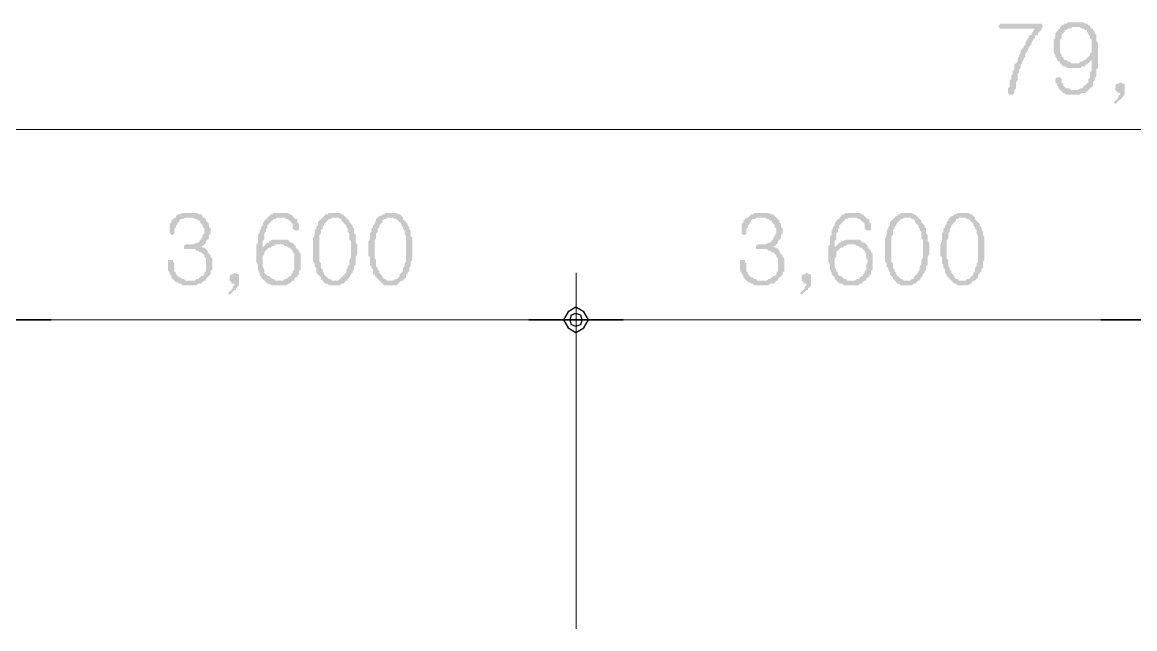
# Model space of a CAD drawing. Header units: millimetres. Extents: x -750 to 99069, y 12094 to 66109.
# Drawn here: x 43783 to 50782, y 41469 to 45285 of the extents above; entities that cross this region are included whole.
import ezdxf

# ---------------------------------------------------------------- set-up
doc = ezdxf.new("R2010")
doc.units = ezdxf.units.MM
doc.layers.add('PDF_솔리드 채우기', color=7, linetype='Continuous')
doc.layers.add('PDF_형상', color=7, linetype='Continuous')

msp = doc.modelspace()

# ---------------------------------------------------------------- hatches: boundary and pattern name
at = {"layer": 'PDF_솔리드 채우기', "transparency": 33554559}
for points in [[(50411.7, 45285.5), (50401.8, 45285.5), (50391.9, 45285.5), (50381.9, 45285.5), (50362.1, 45285.5), (50352.2, 45275.5), (50342.3, 45275.5), (50332.4, 45265.6), (50322.5, 45265.6), (50312.5, 45255.7), (50312.5, 45245.8), (50302.6, 45245.8), (50302.6, 45235.9), (50292.7, 45226), (50282.8, 45216.1), (50282.8, 45206.1), (50282.8, 45186.3), (50272.9, 45176.4), (50272.9, 45166.5), (50272.9, 45156.6), (50272.9, 45136.8), (50272.9, 45136.8), (50272.9, 45116.9), (50272.9, 45107), (50272.9, 45097.1), (50282.8, 45077.3), (50282.8, 45067.4), (50292.7, 45057.4), (50292.7, 45047.5), (50302.6, 45037.6), (50312.5, 45037.6), (50312.5, 45027.7), (50312.5, 45027.7), (50322.5, 45017.8), (50332.4, 45007.9), (50342.3, 45007.9), (50362.1, 44998), (50372, 44998), (50381.9, 44998), (50391.9, 44998), (50401.8, 44998), (50411.7, 44998), (50421.6, 44998), (50441.4, 44998), (50451.3, 45007.9), (50461.3, 45007.9), (50471.2, 45007.9), (50471.2, 45017.8), (50481.1, 45017.8), (50491, 45027.7), (50411.7, 45027.7), (50391.9, 45027.7), (50381.9, 45027.7), (50372, 45037.6), (50362.1, 45037.6), (50352.2, 45047.5), (50342.3, 45047.5), (50332.4, 45057.4), (50332.4, 45067.4), (50322.5, 45067.4), (50322.5, 45077.3), (50312.5, 45097.1), (50312.5, 45107), (50312.5, 45116.9), (50312.5, 45126.8), (50312.5, 45136.8), (50312.5, 45146.7), (50312.5, 45166.5), (50312.5, 45176.4), (50322.5, 45186.3), (50322.5, 45196.2), (50322.5, 45206.1), (50332.4, 45216.1), (50342.3, 45226), (50342.3, 45235.9), (50352.2, 45235.9), (50362.1, 45245.8), (50372, 45245.8), (50391.9, 45255.7), (50401.8, 45255.7), (50411.7, 45255.7), (50500.9, 45255.7), (50500.9, 45265.6), (50491, 45265.6), (50481.1, 45275.5), (50471.2, 45275.5), (50461.3, 45285.5), (50441.4, 45285.5), (50431.5, 45285.5), (50421.6, 45285.5)], [(50183.7, 45275.5), (49945.7, 45275.5), (49935.8, 45275.5), (49925.9, 45265.6), (49925.9, 45265.6), (49925.9, 45255.7), (49935.8, 45245.8), (49945.7, 45245.8), (50153.9, 45245.8), (50144, 45235.9), (50144, 45226), (50134.1, 45216.1), (50134.1, 45206.1), (50124.2, 45206.1), (50114.3, 45196.2), (50114.3, 45186.3), (50104.4, 45176.4), (50094.4, 45156.6), (50094.4, 45146.7), (50084.5, 45136.8), (50084.5, 45126.8), (50074.6, 45116.9), (50064.7, 45107), (50064.7, 45097.1), (50054.8, 45077.3), (50054.8, 45067.4), (50044.9, 45057.4), (50044.9, 45047.5), (50044.9, 45037.6), (50035, 45027.7), (50025, 45017.8), (50025, 44998), (50025, 44988), (50015.1, 44978.1), (50015.1, 44958.3), (50005.2, 44948.4), (50005.2, 44938.5), (50005.2, 44928.6), (49995.3, 44918.6), (49995.3, 44908.7), (49995.3, 44888.9), (49995.3, 44879), (49985.4, 44869.1), (49985.4, 44859.2), (49985.4, 44849.2), (49985.4, 44839.3), (49985.4, 44839.3), (49995.3, 44829.4), (50005.2, 44829.4), (50015.1, 44829.4), (50015.1, 44829.4), (50025, 44839.3), (50025, 44849.2), (50025, 44859.2), (50035, 44869.1), (50035, 44888.9), (50035, 44898.8), (50035, 44908.7), (50044.9, 44918.6), (50044.9, 44928.6), (50044.9, 44948.4), (50044.9, 44958.3), (50054.8, 44968.2), (50054.8, 44978.1), (50054.8, 44988), (50064.7, 44998), (50064.7, 45017.8), (50074.6, 45027.7), (50074.6, 45037.6), (50084.5, 45047.5), (50084.5, 45057.4), (50094.4, 45067.4), (50094.4, 45087.2), (50104.4, 45097.1), (50104.4, 45097.1), (50114.3, 45116.9), (50114.3, 45126.8), (50124.2, 45136.8), (50134.1, 45146.7), (50134.1, 45156.6), (50144, 45176.4), (50153.9, 45186.3), (50153.9, 45196.2), (50163.8, 45206.1), (50173.8, 45206.1), (50173.8, 45216.1), (50183.7, 45226), (50193.6, 45235.9), (50193.6, 45235.9), (50203.5, 45255.7), (50203.5, 45265.6), (50203.5, 45265.6), (50193.6, 45275.5)], [(50500.9, 45255.7), (50411.7, 45255.7), (50421.6, 45255.7), (50431.5, 45255.7), (50451.3, 45245.8), (50461.3, 45245.8), (50471.2, 45235.9), (50481.1, 45235.9), (50481.1, 45226), (50491, 45216.1), (50491, 45206.1), (50500.9, 45196.2), (50500.9, 45186.3), (50510.8, 45176.4), (50510.8, 45166.5), (50510.8, 45156.6), (50510.8, 45136.8), (50510.8, 45136.8), (50510.8, 45126.8), (50510.8, 45107), (50510.8, 45097.1), (50500.9, 45087.2), (50500.9, 45077.3), (50491, 45067.4), (50481.1, 45057.4), (50471.2, 45047.5), (50510.8, 45047.5), (50510.8, 45037.6), (50510.8, 45017.8), (50510.8, 45007.9), (50510.8, 44988), (50510.8, 44978.1), (50500.9, 44968.2), (50500.9, 44958.3), (50500.9, 44948.4), (50500.9, 44938.5), (50491, 44928.6), (50491, 44918.6), (50491, 44908.7), (50481.1, 44898.8), (50471.2, 44888.9), (50461.3, 44888.9), (50461.3, 44879), (50451.3, 44869.1), (50441.4, 44869.1), (50421.6, 44859.2), (50411.7, 44859.2), (50401.8, 44859.2), (50401.8, 44859.2), (50312.5, 44859.2), (50322.5, 44849.2), (50322.5, 44849.2), (50332.4, 44839.3), (50342.3, 44839.3), (50352.2, 44829.4), (50362.1, 44829.4), (50372, 44829.4), (50391.9, 44829.4), (50401.8, 44829.4), (50411.7, 44829.4), (50421.6, 44829.4), (50431.5, 44829.4), (50451.3, 44839.3), (50461.3, 44839.3), (50471.2, 44839.3), (50481.1, 44849.2), (50491, 44859.2), (50491, 44859.2), (50500.9, 44869.1), (50510.8, 44879), (50520.7, 44888.9), (50520.7, 44888.9), (50520.7, 44898.8), (50520.7, 44908.7), (50530.7, 44918.6), (50530.7, 44928.6), (50530.7, 44928.6), (50540.6, 44948.4), (50540.6, 44958.3), (50540.6, 44968.2), (50540.6, 44978.1), (50540.6, 44988), (50550.5, 44998), (50550.5, 45017.8), (50550.5, 45027.7), (50550.5, 45047.5), (50550.5, 45057.4), (50550.5, 45077.3), (50550.5, 45087.2), (50550.5, 45097.1), (50550.5, 45116.9), (50550.5, 45126.8), (50550.5, 45146.7), (50550.5, 45156.6), (50540.6, 45166.5), (50540.6, 45186.3), (50540.6, 45196.2), (50540.6, 45206.1), (50530.7, 45216.1), (50530.7, 45226), (50520.7, 45235.9), (50520.7, 45245.8), (50510.8, 45245.8)], [(50471.2, 45047.5), (50461.3, 45047.5), (50451.3, 45037.6), (50441.4, 45037.6), (50431.5, 45027.7), (50421.6, 45027.7), (50411.7, 45027.7), (50491, 45027.7), (50500.9, 45037.6), (50510.8, 45047.5), (50510.8, 45047.5)], [(50312.5, 44938.5), (50302.6, 44938.5), (50292.7, 44938.5), (50282.8, 44928.6), (50282.8, 44918.6), (50282.8, 44908.7), (50292.7, 44898.8), (50292.7, 44888.9), (50302.6, 44879), (50302.6, 44869.1), (50312.5, 44859.2), (50401.8, 44859.2), (50381.9, 44859.2), (50372, 44869.1), (50362.1, 44869.1), (50352.2, 44869.1), (50342.3, 44879), (50342.3, 44879), (50332.4, 44888.9), (50332.4, 44898.8), (50322.5, 44908.7), (50322.5, 44928.6), (50322.5, 44928.6)], [(50689.3, 44908.7), (50679.4, 44898.8), (50669.4, 44898.8), (50669.4, 44898.8), (50659.5, 44888.9), (50659.5, 44869.1), (50659.5, 44869.1), (50659.5, 44859.2), (50669.4, 44849.2), (50669.4, 44849.2), (50679.4, 44839.3), (50689.3, 44839.3), (50689.3, 44839.3), (50689.3, 44829.4), (50679.4, 44819.5), (50679.4, 44809.6), (50669.4, 44799.7), (50659.5, 44789.8), (50649.6, 44779.9), (50649.6, 44779.9), (50659.5, 44769.9), (50669.4, 44779.9), (50679.4, 44789.8), (50689.3, 44799.7), (50699.2, 44799.7), (50699.2, 44809.6), (50709.1, 44819.5), (50719, 44829.4), (50719, 44839.3), (50719, 44859.2), (50719, 44869.1), (50719, 44869.1), (50719, 44879), (50719, 44898.8), (50719, 44898.8), (50709.1, 44898.8)], [(44750.8, 44056.1), (44740.9, 44056.1), (44731, 44046.2), (44721.1, 44036.3), (44721.1, 44026.4), (44711.2, 44016.5), (44711.2, 43996.6), (44711.2, 43986.7), (44711.2, 43976.8), (44711.2, 43966.9), (44711.2, 43957), (44711.2, 43957), (44721.1, 43947.1), (44731, 43947.1), (44740.9, 43957), (44740.9, 43957), (44740.9, 43966.9), (44740.9, 43966.9), (44740.9, 43986.7), (44750.8, 43996.6), (44750.8, 44006.6), (44760.7, 44016.5), (44760.7, 44026.4), (44770.7, 44026.4), (44770.7, 44036.3), (44780.6, 44046.2), (44790.5, 44046.2), (44810.3, 44056.1), (44820.2, 44056.1), (44830.1, 44056.1), (44840.1, 44056.1)], [(44840.1, 44085.9), (44820.2, 44085.9), (44810.3, 44085.9), (44800.4, 44085.9), (44790.5, 44085.9), (44770.7, 44076), (44760.7, 44076), (44750.8, 44066), (44750.8, 44056.1), (44840.1, 44056.1), (44850, 44056.1), (44859.9, 44056.1), (44869.8, 44046.2), (44879.7, 44046.2), (44889.6, 44036.3), (44899.5, 44036.3), (44899.5, 44026.4), (44909.4, 44016.5), (44919.4, 44006.6), (44919.4, 43996.6), (44929.3, 43986.7), (44929.3, 43976.8), (44929.3, 43966.9), (44929.3, 43957), (44919.4, 43947.1), (44919.4, 43937.2), (44909.4, 43927.3), (44909.4, 43917.3), (44899.5, 43917.3), (44899.5, 43907.4), (44889.6, 43897.5), (44879.7, 43897.5), (44859.9, 43887.6), (44850, 43887.6), (44840.1, 43887.6), (44840.1, 43887.6), (44820.2, 43887.6), (44810.3, 43887.6), (44800.4, 43877.7), (44800.4, 43877.7), (44800.4, 43857.9), (44810.3, 43857.9), (44820.2, 43857.9), (44840.1, 43857.9), (44850, 43857.9), (44869.8, 43857.9), (44879.7, 43847.9), (44889.6, 43847.9), (44899.5, 43838), (44909.4, 43838), (44919.4, 43828.1), (44919.4, 43828.1), (44929.3, 43818.2), (44929.3, 43808.3), (44939.2, 43798.4), (44939.2, 43788.5), (44939.2, 43778.5), (44939.2, 43758.7), (44939.2, 43758.7), (44939.2, 43748.8), (44939.2, 43738.9), (44939.2, 43719.1), (44929.3, 43709.1), (44929.3, 43699.2), (44919.4, 43689.3), (44919.4, 43689.3), (44909.4, 43689.3), (44899.5, 43679.4), (44889.6, 43669.5), (44879.7, 43669.5), (44869.8, 43659.6), (44859.9, 43659.6), (44840.1, 43659.6), (44840.1, 43659.6), (44740.9, 43659.6), (44750.8, 43649.7), (44760.7, 43649.7), (44770.7, 43639.7), (44780.6, 43639.7), (44790.5, 43629.8), (44800.4, 43629.8), (44820.2, 43629.8), (44830.1, 43629.8), (44840.1, 43629.8), (44850, 43629.8), (44869.8, 43629.8), (44879.7, 43629.8), (44889.6, 43639.7), (44899.5, 43639.7), (44909.4, 43639.7), (44919.4, 43649.7), (44929.3, 43659.6), (44939.2, 43659.6), (44939.2, 43669.5), (44949.1, 43679.4), (44959, 43689.3), (44968.9, 43699.2), (44968.9, 43709.1), (44968.9, 43719.1), (44978.8, 43729), (44978.8, 43738.9), (44978.8, 43758.7), (44978.8, 43758.7), (44978.8, 43768.6), (44978.8, 43788.5), (44978.8, 43798.4), (44968.9, 43808.3), (44968.9, 43818.2), (44959, 43828.1), (44949.1, 43838), (44949.1, 43847.9), (44939.2, 43857.9), (44929.3, 43867.8), (44919.4, 43867.8), (44909.4, 43877.7), (44919.4, 43877.7), (44929.3, 43887.6), (44939.2, 43897.5), (44939.2, 43907.4), (44949.1, 43917.3), (44959, 43927.3), (44959, 43937.2), (44959, 43947.1), (44968.9, 43957), (44968.9, 43966.9), (44968.9, 43986.7), (44959, 43996.6), (44959, 44006.6), (44959, 44016.5), (44949.1, 44026.4), (44939.2, 44036.3), (44939.2, 44046.2), (44929.3, 44056.1), (44919.4, 44056.1), (44919.4, 44066), (44909.4, 44076), (44899.5, 44076), (44879.7, 44085.9), (44869.8, 44085.9), (44859.9, 44085.9), (44850, 44085.9)], [(45325.8, 44056.1), (45315.9, 44046.2), (45315.9, 44046.2), (45306, 44036.3), (45296.1, 44016.5), (45296.1, 44006.6), (45296.1, 44006.6), (45286.2, 43996.6), (45286.2, 43986.7), (45276.3, 43976.8), (45276.3, 43966.9), (45276.3, 43957), (45266.3, 43947.1), (45266.3, 43937.2), (45266.3, 43927.3), (45266.3, 43917.3), (45266.3, 43897.5), (45256.4, 43887.6), (45256.4, 43877.7), (45256.4, 43857.9), (45256.4, 43847.9), (45256.4, 43828.1), (45256.4, 43818.2), (45256.4, 43808.3), (45256.4, 43788.5), (45256.4, 43778.5), (45266.3, 43758.7), (45266.3, 43748.8), (45266.3, 43738.9), (45266.3, 43729), (45276.3, 43709.1), (45276.3, 43699.2), (45276.3, 43689.3), (45286.2, 43689.3), (45286.2, 43679.4), (45296.1, 43669.5), (45306, 43659.6), (45315.9, 43649.7), (45315.9, 43649.7), (45325.8, 43639.7), (45335.7, 43639.7), (45355.6, 43629.8), (45365.5, 43629.8), (45375.4, 43629.8), (45385.3, 43629.8), (45395.2, 43629.8), (45405.1, 43629.8), (45415.1, 43629.8), (45434.9, 43629.8), (45444.8, 43629.8), (45454.7, 43639.7), (45464.6, 43639.7), (45474.5, 43649.7), (45484.5, 43659.6), (45395.2, 43659.6), (45385.3, 43659.6), (45375.4, 43659.6), (45365.5, 43669.5), (45355.6, 43669.5), (45345.7, 43679.4), (45335.7, 43689.3), (45325.8, 43689.3), (45315.9, 43699.2), (45306, 43709.1), (45306, 43719.1), (45306, 43729), (45296.1, 43748.8), (45296.1, 43758.7), (45296.1, 43768.6), (45296.1, 43778.5), (45296.1, 43788.5), (45296.1, 43798.4), (45296.1, 43808.3), (45306, 43828.1), (45306, 43838), (45315.9, 43847.9), (45325.8, 43857.9), (45325.8, 43857.9), (45335.7, 43867.8), (45296.1, 43867.8), (45296.1, 43877.7), (45296.1, 43887.6), (45296.1, 43907.4), (45306, 43917.3), (45306, 43927.3), (45306, 43937.2), (45306, 43957), (45315.9, 43966.9), (45315.9, 43976.8), (45315.9, 43986.7), (45325.8, 43986.7), (45325.8, 44006.6), (45335.7, 44016.5), (45345.7, 44026.4), (45355.6, 44036.3), (45355.6, 44036.3), (45365.5, 44046.2), (45375.4, 44046.2), (45385.3, 44056.1), (45395.2, 44056.1), (45415.1, 44056.1), (45415.1, 44056.1)], [(45415.1, 44085.9), (45395.2, 44085.9), (45385.3, 44085.9), (45375.4, 44085.9), (45365.5, 44085.9), (45355.6, 44076), (45345.7, 44076), (45335.7, 44066), (45325.8, 44056.1), (45415.1, 44056.1), (45425, 44056.1), (45434.9, 44056.1), (45444.8, 44046.2), (45454.7, 44046.2), (45464.6, 44036.3), (45464.6, 44036.3), (45474.5, 44026.4), (45484.5, 44016.5), (45484.5, 44006.6), (45484.5, 43996.6), (45484.5, 43986.7), (45494.4, 43976.8), (45504.3, 43976.8), (45514.2, 43976.8), (45524.1, 43976.8), (45524.1, 43986.7), (45524.1, 43996.6), (45524.1, 44006.6), (45524.1, 44016.5), (45514.2, 44026.4), (45514.2, 44046.2), (45504.3, 44046.2), (45494.4, 44056.1), (45484.5, 44066), (45484.5, 44066), (45474.5, 44076), (45464.6, 44076), (45454.7, 44085.9), (45444.8, 44085.9), (45434.9, 44085.9)], [(45752.1, 44085.9), (45742.2, 44085.9), (45722.4, 44085.9), (45712.5, 44085.9), (45702.6, 44076), (45692.7, 44076), (45682.7, 44066), (45682.7, 44066), (45672.8, 44056.1), (45662.9, 44046.2), (45653, 44036.3), (45643.1, 44026.4), (45643.1, 44016.5), (45643.1, 44006.6), (45633.2, 43996.6), (45633.2, 43986.7), (45623.3, 43976.8), (45623.3, 43966.9), (45623.3, 43957), (45623.3, 43947.1), (45613.3, 43927.3), (45613.3, 43917.3), (45613.3, 43907.4), (45613.3, 43887.6), (45613.3, 43877.7), (45613.3, 43867.8), (45613.3, 43857.9), (45613.3, 43847.9), (45613.3, 43828.1), (45613.3, 43818.2), (45613.3, 43808.3), (45613.3, 43788.5), (45613.3, 43778.5), (45623.3, 43768.6), (45623.3, 43758.7), (45623.3, 43748.8), (45633.2, 43738.9), (45633.2, 43729), (45633.2, 43709.1), (45643.1, 43699.2), (45643.1, 43699.2), (45653, 43689.3), (45662.9, 43679.4), (45662.9, 43669.5), (45672.8, 43659.6), (45752.1, 43659.6), (45742.2, 43659.6), (45732.3, 43659.6), (45722.4, 43669.5), (45712.5, 43669.5), (45702.6, 43679.4), (45692.7, 43689.3), (45682.7, 43699.2), (45682.7, 43709.1), (45672.8, 43719.1), (45672.8, 43729), (45662.9, 43738.9), (45662.9, 43748.8), (45662.9, 43768.6), (45653, 43778.5), (45653, 43788.5), (45653, 43798.4), (45653, 43808.3), (45653, 43828.1), (45653, 43838), (45653, 43857.9), (45653, 43857.9), (45653, 43867.8), (45653, 43887.6), (45653, 43897.5), (45653, 43907.4), (45653, 43927.3), (45653, 43937.2), (45653, 43947.1), (45662.9, 43957), (45662.9, 43966.9), (45662.9, 43976.8), (45672.8, 43986.7), (45672.8, 43996.6), (45682.7, 44006.6), (45682.7, 44016.5), (45692.7, 44026.4), (45702.6, 44036.3), (45712.5, 44046.2), (45722.4, 44046.2), (45732.3, 44056.1), (45742.2, 44056.1), (45752.1, 44056.1), (45821.5, 44056.1), (45811.6, 44066), (45801.7, 44076), (45791.8, 44076), (45781.9, 44085.9), (45772, 44085.9), (45762, 44085.9)], [(45821.5, 44056.1), (45752.1, 44056.1), (45762, 44056.1), (45772, 44056.1), (45781.9, 44046.2), (45791.8, 44046.2), (45791.8, 44036.3), (45801.7, 44026.4), (45811.6, 44016.5), (45821.5, 44006.6), (45821.5, 43996.6), (45831.4, 43986.7), (45831.4, 43976.8), (45831.4, 43966.9), (45841.4, 43957), (45841.4, 43937.2), (45841.4, 43927.3), (45841.4, 43917.3), (45851.3, 43907.4), (45851.3, 43887.6), (45851.3, 43877.7), (45851.3, 43867.8), (45851.3, 43857.9), (45851.3, 43847.9), (45851.3, 43828.1), (45851.3, 43818.2), (45851.3, 43808.3), (45841.4, 43788.5), (45841.4, 43778.5), (45841.4, 43768.6), (45841.4, 43758.7), (45831.4, 43748.8), (45831.4, 43738.9), (45821.5, 43729), (45821.5, 43719.1), (45821.5, 43709.1), (45811.6, 43699.2), (45801.7, 43689.3), (45791.8, 43679.4), (45781.9, 43669.5), (45781.9, 43669.5), (45772, 43659.6), (45762, 43659.6), (45752.1, 43659.6), (45672.8, 43659.6), (45682.7, 43649.7), (45692.7, 43639.7), (45702.6, 43639.7), (45712.5, 43629.8), (45722.4, 43629.8), (45732.3, 43629.8), (45742.2, 43629.8), (45752.1, 43629.8), (45762, 43629.8), (45772, 43629.8), (45781.9, 43629.8), (45791.8, 43639.7), (45801.7, 43639.7), (45811.6, 43649.7), (45821.5, 43659.6), (45831.4, 43659.6), (45831.4, 43669.5), (45841.4, 43679.4), (45851.3, 43699.2), (45851.3, 43699.2), (45861.2, 43709.1), (45861.2, 43719.1), (45871.1, 43729), (45871.1, 43738.9), (45871.1, 43748.8), (45881, 43758.7), (45881, 43778.5), (45881, 43788.5), (45881, 43798.4), (45881, 43808.3), (45890.9, 43828.1), (45890.9, 43838), (45890.9, 43847.9), (45890.9, 43857.9), (45890.9, 43867.8), (45890.9, 43887.6), (45881, 43897.5), (45881, 43907.4), (45881, 43927.3), (45881, 43937.2), (45881, 43947.1), (45871.1, 43957), (45871.1, 43966.9), (45871.1, 43986.7), (45861.2, 43996.6), (45861.2, 44006.6), (45851.3, 44016.5), (45851.3, 44016.5), (45841.4, 44026.4), (45841.4, 44036.3), (45831.4, 44046.2)], [(46099.1, 44085.9), (46089.2, 44085.9), (46079.3, 44085.9), (46069.4, 44085.9), (46059.5, 44076), (46049.6, 44076), (46039.6, 44066), (46029.7, 44066), (46019.8, 44056.1), (46009.9, 44046.2), (46009.9, 44036.3), (46000, 44026.4), (46000, 44016.5), (45990.1, 44006.6), (45990.1, 43996.6), (45980.2, 43986.7), (45980.2, 43976.8), (45980.2, 43966.9), (45970.2, 43957), (45970.2, 43947.1), (45970.2, 43927.3), (45970.2, 43917.3), (45960.3, 43907.4), (45960.3, 43887.6), (45960.3, 43877.7), (45960.3, 43867.8), (45960.3, 43857.9), (45960.3, 43847.9), (45960.3, 43828.1), (45960.3, 43818.2), (45970.2, 43808.3), (45970.2, 43788.5), (45970.2, 43778.5), (45970.2, 43768.6), (45970.2, 43758.7), (45980.2, 43748.8), (45980.2, 43738.9), (45990.1, 43729), (45990.1, 43709.1), (45990.1, 43699.2), (46000, 43699.2), (46000, 43689.3), (46009.9, 43679.4), (46019.8, 43669.5), (46029.7, 43659.6), (46099.1, 43659.6), (46089.2, 43659.6), (46079.3, 43659.6), (46069.4, 43669.5), (46059.5, 43669.5), (46049.6, 43679.4), (46049.6, 43689.3), (46039.6, 43699.2), (46029.7, 43709.1), (46029.7, 43719.1), (46019.8, 43729), (46019.8, 43738.9), (46009.9, 43748.8), (46009.9, 43768.6), (46009.9, 43778.5), (46009.9, 43788.5), (46000, 43798.4), (46000, 43808.3), (46000, 43828.1), (46000, 43838), (46000, 43857.9), (46000, 43857.9), (46000, 43867.8), (46000, 43887.6), (46000, 43897.5), (46000, 43907.4), (46009.9, 43927.3), (46009.9, 43937.2), (46009.9, 43947.1), (46009.9, 43957), (46019.8, 43966.9), (46019.8, 43976.8), (46019.8, 43986.7), (46029.7, 43996.6), (46029.7, 44006.6), (46039.6, 44016.5), (46049.6, 44026.4), (46049.6, 44036.3), (46059.5, 44046.2), (46069.4, 44046.2), (46079.3, 44056.1), (46089.2, 44056.1), (46099.1, 44056.1), (46178.4, 44056.1), (46168.5, 44066), (46158.6, 44076), (46148.7, 44076), (46138.8, 44085.9), (46128.9, 44085.9), (46118.9, 44085.9), (46109, 44085.9)], [(46178.4, 44056.1), (46099.1, 44056.1), (46109, 44056.1), (46118.9, 44056.1), (46128.9, 44046.2), (46138.8, 44046.2), (46148.7, 44036.3), (46158.6, 44026.4), (46168.5, 44016.5), (46168.5, 44006.6), (46178.4, 43996.6), (46178.4, 43986.7), (46188.3, 43976.8), (46188.3, 43966.9), (46188.3, 43957), (46198.3, 43937.2), (46198.3, 43927.3), (46198.3, 43917.3), (46198.3, 43907.4), (46198.3, 43887.6), (46198.3, 43877.7), (46198.3, 43867.8), (46198.3, 43857.9), (46198.3, 43847.9), (46198.3, 43828.1), (46198.3, 43818.2), (46198.3, 43808.3), (46198.3, 43788.5), (46198.3, 43778.5), (46188.3, 43768.6), (46188.3, 43758.7), (46188.3, 43748.8), (46178.4, 43738.9), (46178.4, 43729), (46178.4, 43719.1), (46168.5, 43709.1), (46158.6, 43699.2), (46158.6, 43689.3), (46148.7, 43679.4), (46138.8, 43669.5), (46128.9, 43669.5), (46118.9, 43659.6), (46109, 43659.6), (46099.1, 43659.6), (46029.7, 43659.6), (46039.6, 43649.7), (46049.6, 43639.7), (46049.6, 43639.7), (46059.5, 43629.8), (46079.3, 43629.8), (46089.2, 43629.8), (46099.1, 43629.8), (46099.1, 43629.8), (46109, 43629.8), (46118.9, 43629.8), (46138.8, 43629.8), (46148.7, 43639.7), (46148.7, 43639.7), (46158.6, 43649.7), (46168.5, 43659.6), (46178.4, 43659.6), (46188.3, 43669.5), (46198.3, 43679.4), (46198.3, 43699.2), (46208.2, 43699.2), (46208.2, 43709.1), (46218.1, 43719.1), (46218.1, 43729), (46218.1, 43738.9), (46228, 43748.8), (46228, 43758.7), (46228, 43778.5), (46237.9, 43788.5), (46237.9, 43798.4), (46237.9, 43808.3), (46237.9, 43828.1), (46237.9, 43838), (46237.9, 43847.9), (46237.9, 43857.9), (46237.9, 43867.8), (46237.9, 43887.6), (46237.9, 43897.5), (46237.9, 43907.4), (46237.9, 43927.3), (46228, 43937.2), (46228, 43947.1), (46228, 43957), (46228, 43966.9), (46218.1, 43986.7), (46218.1, 43996.6), (46208.2, 44006.6), (46208.2, 44016.5), (46208.2, 44016.5), (46198.3, 44026.4), (46188.3, 44036.3), (46178.4, 44046.2)], [(48349.6, 44056.1), (48339.7, 44056.1), (48329.8, 44046.2), (48319.8, 44036.3), (48319.8, 44026.4), (48309.9, 44016.5), (48309.9, 43996.6), (48309.9, 43986.7), (48309.9, 43976.8), (48309.9, 43966.9), (48309.9, 43957), (48309.9, 43957), (48319.8, 43947.1), (48329.8, 43947.1), (48339.7, 43957), (48339.7, 43957), (48339.7, 43966.9), (48339.7, 43966.9), (48339.7, 43986.7), (48349.6, 43996.6), (48349.6, 44006.6), (48359.5, 44016.5), (48359.5, 44026.4), (48369.4, 44026.4), (48369.4, 44036.3), (48379.3, 44046.2), (48389.2, 44046.2), (48409.1, 44056.1), (48419, 44056.1), (48428.9, 44056.1), (48438.8, 44056.1)], [(48438.8, 44085.9), (48419, 44085.9), (48409.1, 44085.9), (48399.2, 44085.9), (48389.2, 44085.9), (48379.3, 44076), (48369.4, 44076), (48359.5, 44066), (48349.6, 44056.1), (48438.8, 44056.1), (48448.7, 44056.1), (48458.6, 44056.1), (48468.6, 44046.2), (48478.5, 44046.2), (48488.4, 44036.3), (48498.3, 44036.3), (48498.3, 44026.4), (48508.2, 44016.5), (48518.1, 44006.6), (48518.1, 43996.6), (48528, 43986.7), (48528, 43976.8), (48528, 43966.9), (48528, 43957), (48518.1, 43947.1), (48518.1, 43937.2), (48508.2, 43927.3), (48508.2, 43917.3), (48498.3, 43917.3), (48498.3, 43907.4), (48488.4, 43897.5), (48478.5, 43897.5), (48458.6, 43887.6), (48448.7, 43887.6), (48438.8, 43887.6), (48438.8, 43887.6), (48419, 43887.6), (48409.1, 43887.6), (48399.2, 43877.7), (48399.2, 43877.7), (48399.2, 43857.9), (48409.1, 43857.9), (48419, 43857.9), (48438.8, 43857.9), (48448.7, 43857.9), (48468.6, 43857.9), (48478.5, 43847.9), (48488.4, 43847.9), (48498.3, 43838), (48508.2, 43838), (48518.1, 43828.1), (48518.1, 43828.1), (48528, 43818.2), (48528, 43808.3), (48538, 43798.4), (48538, 43788.5), (48538, 43778.5), (48538, 43758.7), (48538, 43758.7), (48538, 43748.8), (48538, 43738.9), (48538, 43719.1), (48528, 43709.1), (48528, 43699.2), (48518.1, 43689.3), (48518.1, 43689.3), (48508.2, 43689.3), (48498.3, 43679.4), (48488.4, 43669.5), (48478.5, 43669.5), (48468.6, 43659.6), (48458.6, 43659.6), (48438.8, 43659.6), (48438.8, 43659.6), (48339.7, 43659.6), (48349.6, 43649.7), (48359.5, 43649.7), (48369.4, 43639.7), (48379.3, 43639.7), (48389.2, 43629.8), (48399.2, 43629.8), (48419, 43629.8), (48428.9, 43629.8), (48438.8, 43629.8), (48448.7, 43629.8), (48468.6, 43629.8), (48478.5, 43629.8), (48488.4, 43639.7), (48498.3, 43639.7), (48508.2, 43639.7), (48518.1, 43649.7), (48528, 43659.6), (48538, 43659.6), (48538, 43669.5), (48547.9, 43679.4), (48557.8, 43689.3), (48567.7, 43699.2), (48567.7, 43709.1), (48577.6, 43719.1), (48577.6, 43729), (48577.6, 43738.9), (48577.6, 43758.7), (48577.6, 43758.7), (48577.6, 43768.6), (48577.6, 43788.5), (48577.6, 43798.4), (48567.7, 43808.3), (48567.7, 43818.2), (48557.8, 43828.1), (48547.9, 43838), (48547.9, 43847.9), (48538, 43857.9), (48528, 43867.8), (48518.1, 43867.8), (48508.2, 43877.7), (48518.1, 43877.7), (48528, 43887.6), (48538, 43897.5), (48538, 43907.4), (48547.9, 43917.3), (48557.8, 43927.3), (48557.8, 43937.2), (48557.8, 43947.1), (48567.7, 43957), (48567.7, 43966.9), (48567.7, 43986.7), (48557.8, 43996.6), (48557.8, 44006.6), (48557.8, 44016.5), (48547.9, 44026.4), (48547.9, 44036.3), (48538, 44046.2), (48528, 44056.1), (48528, 44056.1), (48518.1, 44066), (48508.2, 44076), (48498.3, 44076), (48478.5, 44085.9), (48468.6, 44085.9), (48458.6, 44085.9), (48448.7, 44085.9)], [(48924.6, 44056.1), (48924.6, 44046.2), (48914.7, 44046.2), (48904.8, 44036.3), (48894.9, 44016.5), (48894.9, 44006.6), (48894.9, 44006.6), (48884.9, 43996.6), (48884.9, 43986.7), (48875, 43976.8), (48875, 43966.9), (48875, 43957), (48875, 43947.1), (48865.1, 43937.2), (48865.1, 43927.3), (48865.1, 43917.3), (48865.1, 43897.5), (48865.1, 43887.6), (48855.2, 43877.7), (48855.2, 43857.9), (48855.2, 43847.9), (48855.2, 43828.1), (48855.2, 43818.2), (48855.2, 43808.3), (48855.2, 43788.5), (48855.2, 43778.5), (48865.1, 43758.7), (48865.1, 43748.8), (48865.1, 43738.9), (48865.1, 43729), (48875, 43709.1), (48875, 43699.2), (48884.9, 43689.3), (48884.9, 43689.3), (48894.9, 43679.4), (48894.9, 43669.5), (48904.8, 43659.6), (48914.7, 43649.7), (48914.7, 43649.7), (48924.6, 43639.7), (48944.4, 43639.7), (48954.3, 43629.8), (48964.2, 43629.8), (48974.2, 43629.8), (48984.1, 43629.8), (48994, 43629.8), (49003.9, 43629.8), (49023.7, 43629.8), (49033.6, 43629.8), (49043.6, 43629.8), (49053.5, 43639.7), (49063.4, 43639.7), (49073.3, 43649.7), (49083.2, 43659.6), (48994, 43659.6), (48984.1, 43659.6), (48974.2, 43659.6), (48964.2, 43669.5), (48954.3, 43669.5), (48944.4, 43679.4), (48934.5, 43689.3), (48924.6, 43689.3), (48914.7, 43699.2), (48914.7, 43709.1), (48904.8, 43719.1), (48904.8, 43729), (48894.9, 43748.8), (48894.9, 43758.7), (48894.9, 43768.6), (48894.9, 43778.5), (48894.9, 43788.5), (48894.9, 43798.4), (48904.8, 43808.3), (48904.8, 43828.1), (48904.8, 43838), (48914.7, 43847.9), (48924.6, 43857.9), (48924.6, 43857.9), (48934.5, 43867.8), (48894.9, 43867.8), (48894.9, 43877.7), (48894.9, 43887.6), (48894.9, 43907.4), (48904.8, 43917.3), (48904.8, 43927.3), (48904.8, 43937.2), (48904.8, 43957), (48914.7, 43966.9), (48914.7, 43976.8), (48914.7, 43986.7), (48924.6, 43986.7), (48924.6, 44006.6), (48934.5, 44016.5), (48944.4, 44026.4), (48954.3, 44036.3), (48954.3, 44036.3), (48964.2, 44046.2), (48974.2, 44046.2), (48984.1, 44056.1), (48994, 44056.1), (49013.8, 44056.1), (49013.8, 44056.1)], [(49013.8, 44085.9), (48994, 44085.9), (48984.1, 44085.9), (48974.2, 44085.9), (48964.2, 44085.9), (48954.3, 44076), (48944.4, 44076), (48934.5, 44066), (48924.6, 44056.1), (49013.8, 44056.1), (49023.7, 44056.1), (49033.6, 44056.1), (49043.6, 44046.2), (49053.5, 44046.2), (49063.4, 44036.3), (49063.4, 44036.3), (49073.3, 44026.4), (49083.2, 44016.5), (49083.2, 44006.6), (49083.2, 43996.6), (49083.2, 43986.7), (49093.1, 43976.8), (49103, 43976.8), (49113, 43976.8), (49122.9, 43976.8), (49122.9, 43986.7), (49122.9, 43996.6), (49122.9, 44006.6), (49122.9, 44016.5), (49113, 44026.4), (49113, 44046.2), (49103, 44046.2), (49093.1, 44056.1), (49083.2, 44066), (49083.2, 44066), (49073.3, 44076), (49063.4, 44076), (49053.5, 44085.9), (49043.6, 44085.9), (49033.6, 44085.9)], [(49350.9, 44085.9), (49341, 44085.9), (49321.2, 44085.9), (49311.2, 44085.9), (49301.3, 44076), (49291.4, 44076), (49291.4, 44066), (49281.5, 44066), (49271.6, 44056.1), (49261.7, 44046.2), (49251.8, 44036.3), (49241.8, 44026.4), (49241.8, 44016.5), (49241.8, 44006.6), (49231.9, 43996.6), (49231.9, 43986.7), (49222, 43976.8), (49222, 43966.9), (49222, 43957), (49222, 43947.1), (49212.1, 43927.3), (49212.1, 43917.3), (49212.1, 43907.4), (49212.1, 43887.6), (49212.1, 43877.7), (49212.1, 43867.8), (49212.1, 43857.9), (49212.1, 43847.9), (49212.1, 43828.1), (49212.1, 43818.2), (49212.1, 43808.3), (49212.1, 43788.5), (49212.1, 43778.5), (49222, 43768.6), (49222, 43758.7), (49222, 43748.8), (49231.9, 43738.9), (49231.9, 43729), (49241.8, 43709.1), (49241.8, 43699.2), (49241.8, 43699.2), (49251.8, 43689.3), (49261.7, 43679.4), (49261.7, 43669.5), (49271.6, 43659.6), (49350.9, 43659.6), (49341, 43659.6), (49331.1, 43659.6), (49321.2, 43669.5), (49311.2, 43669.5), (49301.3, 43679.4), (49291.4, 43689.3), (49281.5, 43699.2), (49281.5, 43709.1), (49271.6, 43719.1), (49271.6, 43729), (49261.7, 43738.9), (49261.7, 43748.8), (49261.7, 43768.6), (49251.8, 43778.5), (49251.8, 43788.5), (49251.8, 43798.4), (49251.8, 43808.3), (49251.8, 43828.1), (49251.8, 43838), (49251.8, 43857.9), (49251.8, 43857.9), (49251.8, 43867.8), (49251.8, 43887.6), (49251.8, 43897.5), (49251.8, 43907.4), (49251.8, 43927.3), (49251.8, 43937.2), (49261.7, 43947.1), (49261.7, 43957), (49261.7, 43966.9), (49261.7, 43976.8), (49271.6, 43986.7), (49271.6, 43996.6), (49281.5, 44006.6), (49281.5, 44016.5), (49291.4, 44026.4), (49301.3, 44036.3), (49311.2, 44046.2), (49321.2, 44046.2), (49331.1, 44056.1), (49341, 44056.1), (49350.9, 44056.1), (49420.3, 44056.1), (49410.4, 44066), (49400.5, 44076), (49390.6, 44076), (49380.6, 44085.9), (49370.7, 44085.9), (49360.8, 44085.9)], [(49420.3, 44056.1), (49350.9, 44056.1), (49360.8, 44056.1), (49370.7, 44056.1), (49380.6, 44046.2), (49390.6, 44046.2), (49400.5, 44036.3), (49400.5, 44026.4), (49410.4, 44016.5), (49420.3, 44006.6), (49420.3, 43996.6), (49430.2, 43986.7), (49430.2, 43976.8), (49440.1, 43966.9), (49440.1, 43957), (49440.1, 43937.2), (49440.1, 43927.3), (49450, 43917.3), (49450, 43907.4), (49450, 43887.6), (49450, 43877.7), (49450, 43867.8), (49450, 43857.9), (49450, 43847.9), (49450, 43828.1), (49450, 43818.2), (49450, 43808.3), (49440.1, 43788.5), (49440.1, 43778.5), (49440.1, 43768.6), (49440.1, 43758.7), (49430.2, 43748.8), (49430.2, 43738.9), (49430.2, 43729), (49420.3, 43719.1), (49420.3, 43709.1), (49410.4, 43699.2), (49400.5, 43689.3), (49390.6, 43679.4), (49390.6, 43669.5), (49380.6, 43669.5), (49370.7, 43659.6), (49360.8, 43659.6), (49350.9, 43659.6), (49271.6, 43659.6), (49281.5, 43649.7), (49291.4, 43639.7), (49301.3, 43639.7), (49311.2, 43629.8), (49321.2, 43629.8), (49331.1, 43629.8), (49341, 43629.8), (49350.9, 43629.8), (49360.8, 43629.8), (49370.7, 43629.8), (49380.6, 43629.8), (49390.6, 43639.7), (49400.5, 43639.7), (49410.4, 43649.7), (49420.3, 43659.6), (49430.2, 43659.6), (49430.2, 43669.5), (49440.1, 43679.4), (49450, 43699.2), (49450, 43699.2), (49459.9, 43709.1), (49459.9, 43719.1), (49469.9, 43729), (49469.9, 43738.9), (49469.9, 43748.8), (49479.8, 43758.7), (49479.8, 43778.5), (49479.8, 43788.5), (49479.8, 43798.4), (49479.8, 43808.3), (49489.7, 43828.1), (49489.7, 43838), (49489.7, 43847.9), (49489.7, 43857.9), (49489.7, 43867.8), (49489.7, 43887.6), (49489.7, 43897.5), (49479.8, 43907.4), (49479.8, 43927.3), (49479.8, 43937.2), (49479.8, 43947.1), (49469.9, 43957), (49469.9, 43966.9), (49469.9, 43986.7), (49459.9, 43996.6), (49459.9, 44006.6), (49450, 44016.5), (49450, 44016.5), (49440.1, 44026.4), (49440.1, 44036.3), (49430.2, 44046.2)], [(49697.9, 44085.9), (49688, 44085.9), (49678.1, 44085.9), (49668.1, 44085.9), (49658.2, 44076), (49648.3, 44076), (49638.4, 44066), (49628.5, 44066), (49618.6, 44056.1), (49608.7, 44046.2), (49608.7, 44036.3), (49598.7, 44026.4), (49598.7, 44016.5), (49588.8, 44006.6), (49588.8, 43996.6), (49578.9, 43986.7), (49578.9, 43976.8), (49578.9, 43966.9), (49569, 43957), (49569, 43947.1), (49569, 43927.3), (49569, 43917.3), (49569, 43907.4), (49559.1, 43887.6), (49559.1, 43877.7), (49559.1, 43867.8), (49559.1, 43857.9), (49559.1, 43847.9), (49559.1, 43828.1), (49559.1, 43818.2), (49569, 43808.3), (49569, 43788.5), (49569, 43778.5), (49569, 43768.6), (49578.9, 43758.7), (49578.9, 43748.8), (49578.9, 43738.9), (49588.8, 43729), (49588.8, 43709.1), (49598.7, 43699.2), (49598.7, 43699.2), (49598.7, 43689.3), (49608.7, 43679.4), (49618.6, 43669.5), (49628.5, 43659.6), (49697.9, 43659.6), (49688, 43659.6), (49678.1, 43659.6), (49668.1, 43669.5), (49658.2, 43669.5), (49648.3, 43679.4), (49648.3, 43689.3), (49638.4, 43699.2), (49628.5, 43709.1), (49628.5, 43719.1), (49618.6, 43729), (49618.6, 43738.9), (49608.7, 43748.8), (49608.7, 43768.6), (49608.7, 43778.5), (49608.7, 43788.5), (49598.7, 43798.4), (49598.7, 43808.3), (49598.7, 43828.1), (49598.7, 43838), (49598.7, 43857.9), (49598.7, 43857.9), (49598.7, 43867.8), (49598.7, 43887.6), (49598.7, 43897.5), (49598.7, 43907.4), (49608.7, 43927.3), (49608.7, 43937.2), (49608.7, 43947.1), (49608.7, 43957), (49618.6, 43966.9), (49618.6, 43976.8), (49618.6, 43986.7), (49628.5, 43996.6), (49628.5, 44006.6), (49638.4, 44016.5), (49648.3, 44026.4), (49658.2, 44036.3), (49658.2, 44046.2), (49668.1, 44046.2), (49678.1, 44056.1), (49688, 44056.1), (49697.9, 44056.1), (49777.2, 44056.1), (49767.3, 44066), (49757.4, 44076), (49747.4, 44076), (49737.5, 44085.9), (49727.6, 44085.9), (49717.7, 44085.9), (49707.8, 44085.9)], [(49777.2, 44056.1), (49697.9, 44056.1), (49707.8, 44056.1), (49717.7, 44056.1), (49727.6, 44046.2), (49737.5, 44046.2), (49747.4, 44036.3), (49757.4, 44026.4), (49767.3, 44016.5), (49767.3, 44006.6), (49777.2, 43996.6), (49777.2, 43986.7), (49787.1, 43976.8), (49787.1, 43966.9), (49787.1, 43957), (49797, 43937.2), (49797, 43927.3), (49797, 43917.3), (49797, 43907.4), (49797, 43887.6), (49797, 43877.7), (49797, 43867.8), (49797, 43857.9), (49797, 43847.9), (49797, 43828.1), (49797, 43818.2), (49797, 43808.3), (49797, 43788.5), (49797, 43778.5), (49787.1, 43768.6), (49787.1, 43758.7), (49787.1, 43748.8), (49777.2, 43738.9), (49777.2, 43729), (49777.2, 43719.1), (49767.3, 43709.1), (49767.3, 43699.2), (49757.4, 43689.3), (49747.4, 43679.4), (49737.5, 43669.5), (49727.6, 43669.5), (49717.7, 43659.6), (49707.8, 43659.6), (49697.9, 43659.6), (49628.5, 43659.6), (49638.4, 43649.7), (49648.3, 43639.7), (49658.2, 43639.7), (49668.1, 43629.8), (49678.1, 43629.8), (49688, 43629.8), (49697.9, 43629.8), (49697.9, 43629.8), (49707.8, 43629.8), (49727.6, 43629.8), (49737.5, 43629.8), (49747.4, 43639.7), (49757.4, 43639.7), (49757.4, 43649.7), (49767.3, 43659.6), (49777.2, 43659.6), (49787.1, 43669.5), (49797, 43679.4), (49797, 43699.2), (49806.9, 43699.2), (49806.9, 43709.1), (49816.8, 43719.1), (49816.8, 43729), (49826.8, 43738.9), (49826.8, 43748.8), (49826.8, 43758.7), (49826.8, 43778.5), (49836.7, 43788.5), (49836.7, 43798.4), (49836.7, 43808.3), (49836.7, 43828.1), (49836.7, 43838), (49836.7, 43847.9), (49836.7, 43857.9), (49836.7, 43867.8), (49836.7, 43887.6), (49836.7, 43897.5), (49836.7, 43907.4), (49836.7, 43927.3), (49836.7, 43937.2), (49826.8, 43947.1), (49826.8, 43957), (49826.8, 43966.9), (49816.8, 43986.7), (49816.8, 43996.6), (49806.9, 44006.6), (49806.9, 44016.5), (49806.9, 44016.5), (49797, 44026.4), (49787.1, 44036.3), (49777.2, 44046.2)], [(45315.9, 43887.6), (45306, 43877.7), (45296.1, 43867.8), (45296.1, 43867.8), (45335.7, 43867.8), (45345.7, 43867.8), (45355.6, 43877.7), (45365.5, 43877.7), (45375.4, 43887.6), (45385.3, 43887.6), (45395.2, 43887.6), (45405.1, 43887.6)], [(45405.1, 43917.3), (45395.2, 43917.3), (45385.3, 43917.3), (45375.4, 43917.3), (45355.6, 43917.3), (45345.7, 43907.4), (45335.7, 43907.4), (45335.7, 43897.5), (45325.8, 43897.5), (45315.9, 43887.6), (45405.1, 43887.6), (45415.1, 43887.6), (45425, 43887.6), (45434.9, 43877.7), (45444.8, 43877.7), (45454.7, 43867.8), (45464.6, 43867.8), (45474.5, 43857.9), (45474.5, 43857.9), (45484.5, 43847.9), (45484.5, 43838), (45494.4, 43828.1), (45494.4, 43808.3), (45494.4, 43798.4), (45494.4, 43788.5), (45494.4, 43778.5), (45494.4, 43758.7), (45494.4, 43748.8), (45494.4, 43738.9), (45494.4, 43729), (45484.5, 43719.1), (45484.5, 43709.1), (45474.5, 43699.2), (45474.5, 43689.3), (45464.6, 43689.3), (45454.7, 43679.4), (45444.8, 43669.5), (45434.9, 43669.5), (45425, 43659.6), (45405.1, 43659.6), (45395.2, 43659.6), (45484.5, 43659.6), (45494.4, 43659.6), (45494.4, 43669.5), (45504.3, 43679.4), (45514.2, 43679.4), (45514.2, 43689.3), (45524.1, 43699.2), (45524.1, 43719.1), (45534, 43729), (45534, 43738.9), (45534, 43748.8), (45534, 43768.6), (45534, 43778.5), (45534, 43778.5), (45534, 43798.4), (45534, 43808.3), (45534, 43818.2), (45534, 43828.1), (45524.1, 43838), (45524.1, 43847.9), (45514.2, 43857.9), (45504.3, 43867.8), (45504.3, 43877.7), (45494.4, 43887.6), (45484.5, 43897.5), (45474.5, 43897.5), (45464.6, 43907.4), (45454.7, 43917.3), (45434.9, 43917.3), (45425, 43917.3), (45415.1, 43917.3)], [(48914.7, 43887.6), (48904.8, 43877.7), (48894.9, 43867.8), (48894.9, 43867.8), (48934.5, 43867.8), (48944.4, 43867.8), (48954.3, 43877.7), (48964.2, 43877.7), (48974.2, 43887.6), (48984.1, 43887.6), (49003.9, 43887.6), (49003.9, 43887.6)], [(49013.8, 43917.3), (48994, 43917.3), (48984.1, 43917.3), (48974.2, 43917.3), (48964.2, 43917.3), (48944.4, 43907.4), (48934.5, 43907.4), (48934.5, 43897.5), (48924.6, 43897.5), (48914.7, 43887.6), (49003.9, 43887.6), (49013.8, 43887.6), (49023.7, 43887.6), (49033.6, 43877.7), (49043.6, 43877.7), (49053.5, 43867.8), (49063.4, 43867.8), (49073.3, 43857.9), (49073.3, 43857.9), (49083.2, 43847.9), (49083.2, 43838), (49093.1, 43828.1), (49093.1, 43808.3), (49093.1, 43798.4), (49103, 43788.5), (49103, 43778.5), (49093.1, 43758.7), (49093.1, 43748.8), (49093.1, 43738.9), (49093.1, 43729), (49083.2, 43719.1), (49083.2, 43709.1), (49073.3, 43699.2), (49073.3, 43689.3), (49063.4, 43689.3), (49053.5, 43679.4), (49043.6, 43669.5), (49033.6, 43669.5), (49023.7, 43659.6), (49003.9, 43659.6), (48994, 43659.6), (49083.2, 43659.6), (49093.1, 43659.6), (49093.1, 43669.5), (49103, 43679.4), (49113, 43679.4), (49113, 43689.3), (49122.9, 43699.2), (49122.9, 43719.1), (49132.8, 43729), (49132.8, 43738.9), (49132.8, 43748.8), (49132.8, 43768.6), (49132.8, 43778.5), (49132.8, 43778.5), (49132.8, 43798.4), (49132.8, 43808.3), (49132.8, 43818.2), (49132.8, 43828.1), (49122.9, 43838), (49122.9, 43847.9), (49113, 43857.9), (49103, 43867.8), (49103, 43877.7), (49093.1, 43887.6), (49083.2, 43897.5), (49073.3, 43897.5), (49063.4, 43907.4), (49053.5, 43917.3), (49043.6, 43917.3), (49023.7, 43917.3)], [(44721.1, 43788.5), (44711.2, 43788.5), (44701.3, 43788.5), (44701.3, 43778.5), (44701.3, 43768.6), (44701.3, 43758.7), (44701.3, 43748.8), (44701.3, 43738.9), (44701.3, 43719.1), (44711.2, 43709.1), (44711.2, 43699.2), (44721.1, 43689.3), (44721.1, 43679.4), (44731, 43669.5), (44731, 43669.5), (44740.9, 43659.6), (44840.1, 43659.6), (44830.1, 43659.6), (44810.3, 43659.6), (44800.4, 43669.5), (44790.5, 43669.5), (44780.6, 43679.4), (44770.7, 43679.4), (44760.7, 43689.3), (44760.7, 43689.3), (44750.8, 43699.2), (44750.8, 43709.1), (44740.9, 43719.1), (44740.9, 43729), (44740.9, 43748.8), (44740.9, 43758.7), (44740.9, 43758.7), (44740.9, 43768.6), (44731, 43778.5), (44731, 43788.5)], [(48319.8, 43788.5), (48309.9, 43788.5), (48300, 43788.5), (48300, 43778.5), (48300, 43768.6), (48300, 43758.7), (48300, 43748.8), (48300, 43738.9), (48300, 43719.1), (48309.9, 43709.1), (48309.9, 43699.2), (48319.8, 43689.3), (48319.8, 43679.4), (48329.8, 43669.5), (48329.8, 43669.5), (48339.7, 43659.6), (48438.8, 43659.6), (48428.9, 43659.6), (48409.1, 43659.6), (48399.2, 43669.5), (48389.2, 43669.5), (48379.3, 43679.4), (48369.4, 43679.4), (48359.5, 43689.3), (48359.5, 43689.3), (48349.6, 43699.2), (48349.6, 43709.1), (48339.7, 43719.1), (48339.7, 43729), (48339.7, 43748.8), (48339.7, 43758.7), (48339.7, 43758.7), (48339.7, 43768.6), (48329.8, 43778.5), (48329.8, 43788.5)], [(45117.6, 43709.1), (45107.7, 43699.2), (45097.8, 43699.2), (45097.8, 43699.2), (45087.9, 43689.3), (45087.9, 43669.5), (45087.9, 43669.5), (45087.9, 43659.6), (45097.8, 43649.7), (45097.8, 43649.7), (45097.8, 43639.7), (45117.6, 43639.7), (45117.6, 43639.7), (45117.6, 43629.8), (45107.7, 43619.9), (45107.7, 43610), (45097.8, 43600.1), (45087.9, 43590.2), (45078, 43580.3), (45078, 43580.3), (45087.9, 43570.3), (45097.8, 43580.3), (45107.7, 43590.2), (45117.6, 43600.1), (45127.6, 43600.1), (45127.6, 43610), (45137.5, 43619.9), (45147.4, 43629.8), (45147.4, 43639.7), (45147.4, 43659.6), (45147.4, 43669.5), (45147.4, 43669.5), (45147.4, 43679.4), (45147.4, 43699.2), (45137.5, 43699.2), (45137.5, 43699.2)], [(48716.4, 43709.1), (48706.5, 43699.2), (48696.6, 43699.2), (48696.6, 43699.2), (48686.7, 43689.3), (48686.7, 43669.5), (48686.7, 43669.5), (48686.7, 43659.6), (48696.6, 43649.7), (48696.6, 43649.7), (48706.5, 43639.7), (48716.4, 43639.7), (48716.4, 43639.7), (48716.4, 43629.8), (48706.5, 43619.9), (48706.5, 43610), (48696.6, 43600.1), (48686.7, 43590.2), (48676.7, 43580.3), (48676.7, 43580.3), (48686.7, 43570.3), (48696.6, 43580.3), (48706.5, 43590.2), (48716.4, 43600.1), (48726.3, 43600.1), (48726.3, 43610), (48736.2, 43619.9), (48746.1, 43629.8), (48746.1, 43639.7), (48746.1, 43659.6), (48746.1, 43669.5), (48746.1, 43669.5), (48746.1, 43679.4), (48746.1, 43699.2), (48746.1, 43699.2), (48736.2, 43699.2)]]:
    msp.add_hatch(color=256, dxfattribs=at).paths.add_polyline_path(points)

# ---------------------------------------------------------------- linework, layer by layer
at = {"layer": 'PDF_형상', "lineweight": 5}
for points in [[(11430.1, 44611.3), (90315.3, 44611.3)], [(47269, 41468.6), (47269, 43709.1), (47269, 41557.8)], [(43818.9, 43411.7), (47120.3, 43411.7)], [(47417.7, 43411.7), (50719, 43411.7)]]:
    msp.add_lwpolyline(points, dxfattribs=at)
at = {"layer": 'PDF_형상', "lineweight": 25}
for points in [[(47346.4, 43412.5), (47316.7, 43462.1), (47267.1, 43491.9), (47217.5, 43462.1), (47187.8, 43412.5), (47217.5, 43363), (47267.1, 43333.2), (47316.7, 43363)], [(47187.8, 43412.5), (47217.5, 43363), (47267.1, 43333.2), (47316.7, 43363), (47346.4, 43412.5), (47316.7, 43462.1), (47267.1, 43491.9), (47217.5, 43462.1)], [(43371.1, 43412.5), (43965.9, 43412.5)], [(46969.7, 43412.5), (47564.5, 43412.5)], [(47306.8, 43412.5), (47296.8, 43442.3), (47267.1, 43452.2), (47237.4, 43442.3), (47227.4, 43412.5), (47237.4, 43382.8), (47267.1, 43372.9), (47296.8, 43382.8)], [(47227.4, 43412.5), (47237.4, 43382.8), (47267.1, 43372.9), (47296.8, 43382.8), (47306.8, 43412.5), (47296.8, 43442.3), (47267.1, 43452.2), (47237.4, 43442.3)], [(51163.1, 43412.5), (50568.3, 43412.5)]]:
    msp.add_lwpolyline(points, close=True, dxfattribs=at)

doc.saveas('drawing.dxf')
